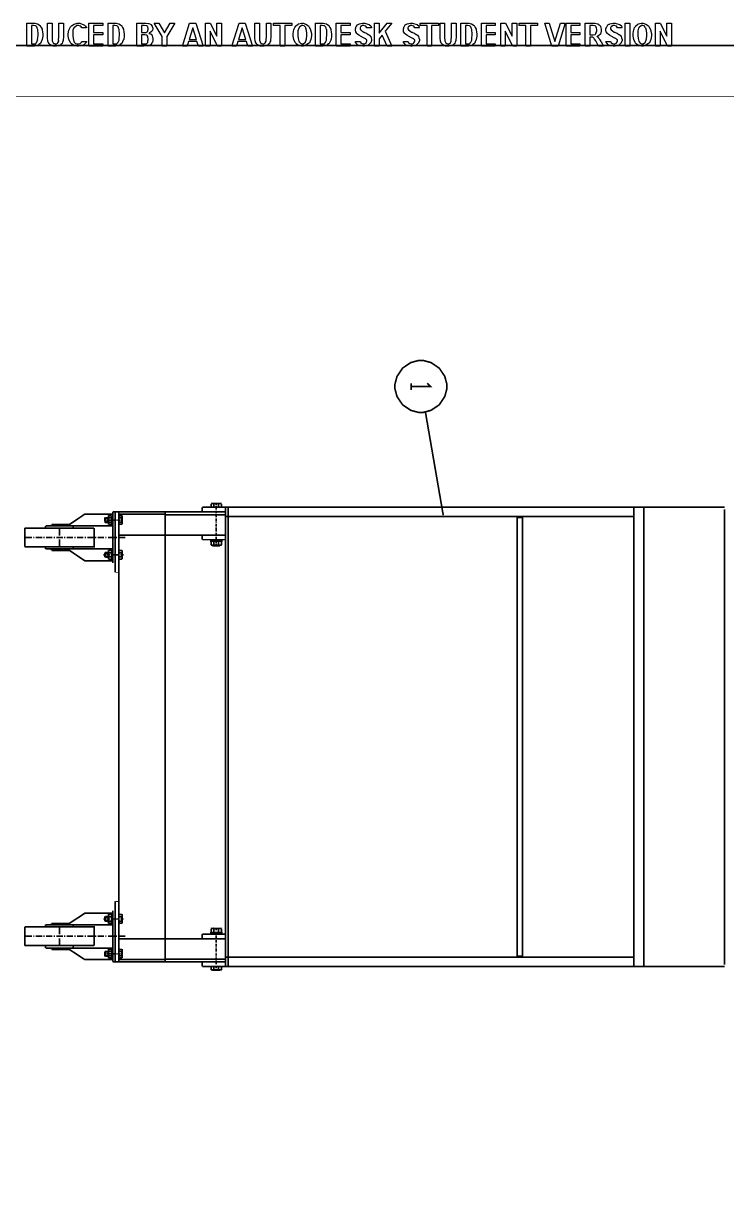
# Model space of a CAD drawing. Extents: x 0 to 11.7, y 0 to 16.5.
# Drawn here: x 4.02 to 8.3, y 9.45 to 16.54 of the extents above; entities that cross this region are included whole.
import ezdxf

# ---------------------------------------------------------------- set-up
doc = ezdxf.new("R2010")
doc.units = 0
doc.layers.get('0').update_dxf_attribs({"linetype": 'CONTINUOUS'})

msp = doc.modelspace()

# ---------------------------------------------------------------- linework, layer by layer
at = {"color": 0}
for points in [[(4.0422, 16.5356), (4.085, 16.5356), (4.0905, 16.5356), (4.1059, 16.5333), (4.1071, 16.5329), (4.108, 16.5325), (4.1233, 16.5217), (4.1245, 16.5201), (4.1246, 16.5187), (4.1293, 16.5101), (4.1349, 16.4999), (4.1355, 16.4975), (4.1354, 16.4962), (4.1372, 16.484), (4.1394, 16.4696), (4.1394, 16.4647), (4.1394, 16.4574), (4.1366, 16.4374), (4.136, 16.4353), (4.1344, 16.4331), (4.1248, 16.4124), (4.1234, 16.4107), (4.1214, 16.4107), (4.1148, 16.4061), (4.1088, 16.4003), (4.1071, 16.3997), (4.105, 16.4001), (4.0968, 16.3987), (4.0889, 16.3967), (4.0863, 16.3967), (4.0422, 16.3967), (4.0422, 16.5356)], [(4.07, 16.5217), (4.07, 16.4106), (4.0847, 16.4106), (4.0877, 16.4106), (4.0959, 16.4118), (4.0965, 16.4121), (4.0964, 16.4131), (4.0992, 16.4164), (4.1033, 16.4182), (4.1036, 16.419), (4.1036, 16.4203), (4.1084, 16.4335), (4.1088, 16.4353), (4.1084, 16.4375), (4.1096, 16.449), (4.1117, 16.4618), (4.1117, 16.4661), (4.1117, 16.4735), (4.11, 16.494), (4.1097, 16.4958), (4.1085, 16.4983), (4.1059, 16.5067), (4.1047, 16.5111), (4.1041, 16.5121), (4.103, 16.5137), (4.0993, 16.5182), (4.0959, 16.5199), (4.0949, 16.5201), (4.0934, 16.5206), (4.0825, 16.5217), (4.0789, 16.5217), (4.07, 16.5217)], [(4.1682, 16.5356), (4.196, 16.5356), (4.196, 16.4554), (4.196, 16.4493), (4.1968, 16.4317), (4.1969, 16.4307), (4.1971, 16.4299), (4.2025, 16.4169), (4.2034, 16.416), (4.2037, 16.4158), (4.2086, 16.4129), (4.2153, 16.4106), (4.2175, 16.4106), (4.2209, 16.4106), (4.2304, 16.4149), (4.2312, 16.4157), (4.2313, 16.4174), (4.2365, 16.4274), (4.2366, 16.4286), (4.2357, 16.4307), (4.2358, 16.4399), (4.2377, 16.4503), (4.2377, 16.4538), (4.2377, 16.5356), (4.2655, 16.5356), (4.2655, 16.4638), (4.2655, 16.455), (4.2638, 16.4307), (4.2635, 16.429), (4.2622, 16.4281), (4.2592, 16.4208), (4.2571, 16.4131), (4.2561, 16.4118), (4.2549, 16.4117), (4.2492, 16.4072), (4.2431, 16.4015), (4.2416, 16.4008), (4.2398, 16.401), (4.2237, 16.3967), (4.2184, 16.3967), (4.2142, 16.3967), (4.2019, 16.3978), (4.1932, 16.4004), (4.1917, 16.4013), (4.1894, 16.4028), (4.1825, 16.4076), (4.1784, 16.4117), (4.1776, 16.4129), (4.176, 16.415), (4.1721, 16.4218), (4.171, 16.4268), (4.1706, 16.4281), (4.17, 16.431), (4.1686, 16.4439), (4.1682, 16.4579), (4.1682, 16.4626), (4.1682, 16.5356)], [(4.3776, 16.4244), (4.4054, 16.4244), (4.4045, 16.4221), (4.3886, 16.4046), (4.3863, 16.4033), (4.3834, 16.4029), (4.37, 16.3993), (4.3568, 16.3967), (4.3524, 16.3967), (4.3466, 16.3967), (4.3289, 16.4013), (4.3133, 16.4118), (4.3105, 16.4149), (4.3077, 16.4188), (4.2981, 16.4378), (4.2943, 16.4582), (4.2943, 16.465), (4.2943, 16.4725), (4.2984, 16.4949), (4.3081, 16.5139), (4.3108, 16.5168), (4.3133, 16.5204), (4.3295, 16.5315), (4.348, 16.5356), (4.3542, 16.5356), (4.3637, 16.5356), (4.3899, 16.5271), (4.3924, 16.5253), (4.3938, 16.5251), (4.3998, 16.5192), (4.4047, 16.5097), (4.4054, 16.5078), (4.3776, 16.5078), (4.3773, 16.5089), (4.3698, 16.5174), (4.3687, 16.5179), (4.3672, 16.5189), (4.356, 16.5217), (4.3522, 16.5217), (4.3467, 16.5217), (4.3317, 16.5108), (4.3303, 16.5086), (4.3282, 16.5076), (4.3231, 16.4935), (4.3221, 16.4737), (4.3221, 16.4672), (4.3221, 16.4611), (4.3241, 16.4426), (4.3288, 16.4257), (4.3301, 16.4236), (4.3308, 16.4215), (4.3385, 16.4139), (4.3481, 16.4106), (4.3514, 16.4106), (4.3554, 16.4106), (4.3665, 16.4132), (4.3676, 16.4138), (4.3685, 16.4153), (4.3771, 16.4232), (4.3776, 16.4244)], [(4.4203, 16.3967), (4.4203, 16.5356), (4.5036, 16.5356), (4.5036, 16.5217), (4.4481, 16.5217), (4.4481, 16.48), (4.5036, 16.48), (4.5036, 16.4661), (4.4481, 16.4661), (4.4481, 16.4106), (4.5036, 16.4106), (4.5036, 16.3967), (4.4203, 16.3967)], [(4.5367, 16.5356), (4.5795, 16.5356), (4.585, 16.5356), (4.6004, 16.5333), (4.6016, 16.5329), (4.6025, 16.5325), (4.6178, 16.5217), (4.619, 16.5201), (4.6191, 16.5187), (4.6239, 16.5101), (4.6294, 16.4999), (4.63, 16.4975), (4.6299, 16.4962), (4.6317, 16.484), (4.634, 16.4696), (4.634, 16.4647), (4.634, 16.4574), (4.6311, 16.4374), (4.6305, 16.4353), (4.6289, 16.4331), (4.6193, 16.4124), (4.6179, 16.4107), (4.6159, 16.4107), (4.6093, 16.4061), (4.6033, 16.4003), (4.6016, 16.3997), (4.5996, 16.4001), (4.5914, 16.3987), (4.5834, 16.3967), (4.5808, 16.3967), (4.5367, 16.3967), (4.5367, 16.5356)], [(4.5645, 16.5217), (4.5645, 16.4106), (4.5793, 16.4106), (4.5822, 16.4106), (4.5904, 16.4118), (4.591, 16.4121), (4.5909, 16.4131), (4.5937, 16.4164), (4.5978, 16.4182), (4.5981, 16.419), (4.5981, 16.4203), (4.6029, 16.4335), (4.6033, 16.4353), (4.6029, 16.4375), (4.6041, 16.449), (4.6062, 16.4618), (4.6062, 16.4661), (4.6062, 16.4735), (4.6045, 16.494), (4.6042, 16.4958), (4.603, 16.4983), (4.6004, 16.5067), (4.5992, 16.5111), (4.5986, 16.5121), (4.5975, 16.5137), (4.5938, 16.5182), (4.5904, 16.5199), (4.5895, 16.5201), (4.5879, 16.5206), (4.577, 16.5217), (4.5734, 16.5217), (4.5645, 16.5217)], [(4.7113, 16.5356), (4.7605, 16.5356), (4.766, 16.5356), (4.7812, 16.5344), (4.7824, 16.5342), (4.7835, 16.5342), (4.7943, 16.5296), (4.7953, 16.5287), (4.7962, 16.5287), (4.804, 16.5189), (4.8046, 16.5178), (4.8044, 16.5169), (4.8085, 16.5062), (4.8085, 16.5025), (4.8085, 16.4983), (4.8029, 16.4869), (4.8018, 16.4856), (4.8001, 16.4851), (4.7859, 16.4747), (4.784, 16.4742), (4.7868, 16.474), (4.7983, 16.4696), (4.805, 16.4625), (4.8054, 16.4608), (4.8051, 16.4599), (4.8064, 16.4514), (4.8085, 16.4421), (4.8085, 16.439), (4.8085, 16.4369), (4.8076, 16.4308), (4.8054, 16.4211), (4.8048, 16.4194), (4.8033, 16.4183), (4.7957, 16.4054), (4.7946, 16.4044), (4.7936, 16.404), (4.7805, 16.3979), (4.779, 16.3978), (4.777, 16.3986), (4.7675, 16.3986), (4.7545, 16.3967), (4.7508, 16.3967), (4.7113, 16.3967), (4.7113, 16.5356)], [(4.739, 16.5217), (4.739, 16.48), (4.7531, 16.48), (4.7571, 16.48), (4.7683, 16.4806), (4.7688, 16.4807), (4.7696, 16.4819), (4.777, 16.4861), (4.7775, 16.4869), (4.7771, 16.4885), (4.7786, 16.494), (4.7807, 16.4993), (4.7807, 16.501), (4.7807, 16.5044), (4.7784, 16.5139), (4.7779, 16.5147), (4.7767, 16.516), (4.7732, 16.5197), (4.7707, 16.5208), (4.7699, 16.521), (4.7691, 16.5211), (4.7559, 16.5217), (4.7514, 16.5217), (4.739, 16.5217)], [(4.8651, 16.3967), (4.8651, 16.455), (4.8165, 16.5356), (4.8445, 16.5356), (4.8788, 16.4781), (4.9132, 16.5356), (4.9415, 16.5356), (4.8929, 16.4549), (4.8929, 16.3967), (4.8651, 16.3967)], [(5.1133, 16.3967), (5.0851, 16.3967), (5.0767, 16.4244), (5.0248, 16.4244), (5.0165, 16.3967), (4.9883, 16.3967), (5.032, 16.5356), (5.0697, 16.5356), (5.1133, 16.3967)], [(5.1283, 16.3967), (5.1283, 16.5356), (5.1569, 16.5356), (5.1977, 16.4568), (5.1977, 16.5356), (5.2255, 16.5356), (5.2255, 16.3967), (5.2014, 16.3967), (5.156, 16.4882), (5.156, 16.3967), (5.1283, 16.3967)], [(5.4139, 16.3967), (5.3857, 16.3967), (5.3772, 16.4244), (5.3254, 16.4244), (5.3171, 16.3967), (5.2889, 16.3967), (5.3325, 16.5356), (5.3703, 16.5356), (5.4139, 16.3967)], [(5.4288, 16.5356), (5.4566, 16.5356), (5.4566, 16.4554), (5.4566, 16.4493), (5.4574, 16.4317), (5.4575, 16.4307), (5.4576, 16.4299), (5.4631, 16.4169), (5.464, 16.416), (5.4642, 16.4158), (5.4692, 16.4129), (5.4759, 16.4106), (5.4781, 16.4106), (5.4815, 16.4106), (5.491, 16.4149), (5.4917, 16.4157), (5.4919, 16.4174), (5.4971, 16.4274), (5.4972, 16.4286), (5.4963, 16.4307), (5.4964, 16.4399), (5.4983, 16.4503), (5.4983, 16.4538), (5.4983, 16.5356), (5.526, 16.5356), (5.526, 16.4638), (5.526, 16.455), (5.5244, 16.4307), (5.5241, 16.429), (5.5228, 16.4281), (5.5198, 16.4208), (5.5176, 16.4131), (5.5167, 16.4118), (5.5155, 16.4117), (5.5098, 16.4072), (5.5037, 16.4015), (5.5022, 16.4008), (5.5004, 16.401), (5.4843, 16.3967), (5.4789, 16.3967), (5.4748, 16.3967), (5.4625, 16.3978), (5.4538, 16.4004), (5.4523, 16.4013), (5.45, 16.4028), (5.4431, 16.4076), (5.439, 16.4117), (5.4382, 16.4129), (5.4366, 16.415), (5.4327, 16.4218), (5.4315, 16.4268), (5.4312, 16.4281), (5.4306, 16.431), (5.4291, 16.4439), (5.4288, 16.4579), (5.4288, 16.4626), (5.4288, 16.5356)], [(5.5826, 16.3967), (5.5826, 16.5217), (5.541, 16.5217), (5.541, 16.5356), (5.6521, 16.5356), (5.6521, 16.5217), (5.6104, 16.5217), (5.6104, 16.3967), (5.5826, 16.3967)], [(5.6615, 16.4653), (5.6615, 16.4739), (5.6658, 16.4975), (5.6667, 16.4997), (5.6669, 16.5021), (5.6707, 16.5104), (5.6763, 16.5167), (5.6774, 16.5179), (5.6783, 16.5196), (5.691, 16.5297), (5.6923, 16.5303), (5.6939, 16.5317), (5.7111, 16.5356), (5.7168, 16.5356), (5.7222, 16.5356), (5.738, 16.531), (5.7549, 16.5201), (5.7574, 16.5171), (5.759, 16.5144), (5.7672, 16.4957), (5.7726, 16.4733), (5.7726, 16.4658), (5.7726, 16.4586), (5.7688, 16.4369), (5.76, 16.4179), (5.7574, 16.4149), (5.7539, 16.4126), (5.7383, 16.4024), (5.7225, 16.3967), (5.7173, 16.3967), (5.7115, 16.3967), (5.6943, 16.4013), (5.679, 16.4118), (5.6765, 16.4149), (5.6739, 16.4188), (5.6651, 16.4378), (5.6615, 16.4583), (5.6615, 16.4653)], [(5.6893, 16.4662), (5.6893, 16.4607), (5.6913, 16.4439), (5.6958, 16.4271), (5.6971, 16.4246), (5.6978, 16.4235), (5.7051, 16.4158), (5.7141, 16.4106), (5.7171, 16.4106), (5.7221, 16.4106), (5.7357, 16.4221), (5.737, 16.4244), (5.7378, 16.4268), (5.7421, 16.4421), (5.7448, 16.4606), (5.7448, 16.4668), (5.7448, 16.4732), (5.7429, 16.4925), (5.7386, 16.5057), (5.7373, 16.5079), (5.7355, 16.5114), (5.7276, 16.52), (5.7197, 16.5217), (5.7171, 16.5217), (5.712, 16.5217), (5.6982, 16.5101), (5.6969, 16.5078), (5.695, 16.5054), (5.6903, 16.4906), (5.6893, 16.4724), (5.6893, 16.4662)], [(5.7974, 16.5356), (5.8401, 16.5356), (5.8457, 16.5356), (5.861, 16.5333), (5.8623, 16.5329), (5.8632, 16.5325), (5.8784, 16.5217), (5.8796, 16.5201), (5.8798, 16.5187), (5.8845, 16.5101), (5.8901, 16.4999), (5.8907, 16.4975), (5.8905, 16.4962), (5.8924, 16.484), (5.8946, 16.4696), (5.8946, 16.4647), (5.8946, 16.4574), (5.8917, 16.4374), (5.8911, 16.4353), (5.8895, 16.4331), (5.8799, 16.4124), (5.8785, 16.4107), (5.8766, 16.4107), (5.87, 16.4061), (5.864, 16.4003), (5.8623, 16.3997), (5.8602, 16.4001), (5.852, 16.3987), (5.8441, 16.3967), (5.8414, 16.3967), (5.7974, 16.3967), (5.7974, 16.5356)], [(5.8251, 16.5217), (5.8251, 16.4106), (5.8399, 16.4106), (5.8428, 16.4106), (5.8511, 16.4118), (5.8516, 16.4121), (5.8515, 16.4131), (5.8543, 16.4164), (5.8585, 16.4182), (5.8588, 16.419), (5.8587, 16.4203), (5.8636, 16.4335), (5.864, 16.4353), (5.8636, 16.4375), (5.8647, 16.449), (5.8668, 16.4618), (5.8668, 16.4661), (5.8668, 16.4735), (5.8652, 16.494), (5.8649, 16.4958), (5.8636, 16.4983), (5.861, 16.5067), (5.8599, 16.5111), (5.8592, 16.5121), (5.8582, 16.5137), (5.8544, 16.5182), (5.8511, 16.5199), (5.8501, 16.5201), (5.8485, 16.5206), (5.8377, 16.5217), (5.834, 16.5217), (5.8251, 16.5217)], [(5.9234, 16.3967), (5.9234, 16.5356), (6.0067, 16.5356), (6.0067, 16.5217), (5.9512, 16.5217), (5.9512, 16.48), (6.0067, 16.48), (6.0067, 16.4661), (5.9512, 16.4661), (5.9512, 16.4106), (6.0067, 16.4106), (6.0067, 16.3967), (5.9234, 16.3967)], [(6.0398, 16.4244), (6.0676, 16.4244), (6.0679, 16.4232), (6.0739, 16.4144), (6.0748, 16.4138), (6.0751, 16.4142), (6.0803, 16.4126), (6.0872, 16.4106), (6.0895, 16.4106), (6.0932, 16.4106), (6.1035, 16.4151), (6.1043, 16.416), (6.1044, 16.4176), (6.1069, 16.4231), (6.1093, 16.4275), (6.1093, 16.429), (6.1093, 16.431), (6.1071, 16.4365), (6.1067, 16.4369), (6.1054, 16.4378), (6.0991, 16.4425), (6.098, 16.4429), (6.0971, 16.4442), (6.081, 16.4517), (6.0784, 16.4529), (6.0743, 16.4556), (6.0604, 16.4636), (6.0522, 16.4689), (6.0509, 16.4703), (6.0481, 16.4729), (6.0412, 16.4839), (6.0398, 16.4942), (6.0398, 16.4975), (6.0398, 16.5024), (6.0445, 16.5154), (6.0455, 16.5168), (6.046, 16.5189), (6.0516, 16.5256), (6.0598, 16.53), (6.0615, 16.5307), (6.0627, 16.5319), (6.0723, 16.535), (6.0834, 16.5356), (6.0871, 16.5356), (6.0964, 16.5356), (6.122, 16.5293), (6.124, 16.5279), (6.126, 16.5274), (6.1334, 16.5201), (6.1369, 16.5099), (6.137, 16.5078), (6.1093, 16.5078), (6.1091, 16.509), (6.1036, 16.5179), (6.1028, 16.5183), (6.1014, 16.5192), (6.091, 16.5217), (6.0876, 16.5217), (6.0835, 16.5217), (6.0723, 16.5168), (6.0713, 16.5158), (6.0704, 16.5157), (6.0676, 16.5079), (6.0676, 16.5054), (6.0676, 16.5029), (6.0705, 16.4961), (6.0711, 16.4954), (6.0716, 16.4956), (6.0784, 16.4908), (6.0903, 16.4828), (6.0932, 16.4813), (6.0952, 16.4808), (6.107, 16.475), (6.1177, 16.4685), (6.119, 16.4676), (6.1196, 16.4679), (6.1254, 16.4638), (6.1315, 16.4564), (6.1323, 16.455), (6.1323, 16.4546), (6.1347, 16.4475), (6.137, 16.4383), (6.137, 16.4353), (6.137, 16.4303), (6.1322, 16.4167), (6.1312, 16.4151), (6.1296, 16.4143), (6.1169, 16.4019), (6.1151, 16.4013), (6.1129, 16.4013), (6.0951, 16.3967), (6.0891, 16.3967), (6.0839, 16.3967), (6.0682, 16.3983), (6.0564, 16.4025), (6.0544, 16.4036), (6.0523, 16.4054), (6.0403, 16.4221), (6.0398, 16.4244)], [(6.1562, 16.3967), (6.1562, 16.5356), (6.184, 16.5356), (6.184, 16.4765), (6.232, 16.5356), (6.2604, 16.5356), (6.2211, 16.4871), (6.2604, 16.3967), (6.2322, 16.3967), (6.2027, 16.4643), (6.184, 16.4414), (6.184, 16.3967), (6.1562, 16.3967)], [(6.3308, 16.4244), (6.3586, 16.4244), (6.3589, 16.4232), (6.3649, 16.4144), (6.3657, 16.4138), (6.366, 16.4142), (6.3712, 16.4126), (6.3782, 16.4106), (6.3805, 16.4106), (6.3842, 16.4106), (6.3944, 16.4151), (6.3952, 16.416), (6.3953, 16.4176), (6.3979, 16.4231), (6.4002, 16.4275), (6.4002, 16.429), (6.4002, 16.431), (6.3981, 16.4365), (6.3976, 16.4369), (6.3963, 16.4378), (6.39, 16.4425), (6.3889, 16.4429), (6.388, 16.4442), (6.372, 16.4517), (6.3694, 16.4529), (6.3653, 16.4556), (6.3514, 16.4636), (6.3432, 16.4689), (6.3418, 16.4703), (6.3391, 16.4729), (6.3322, 16.4839), (6.3308, 16.4942), (6.3308, 16.4975), (6.3308, 16.5024), (6.3355, 16.5154), (6.3364, 16.5168), (6.3369, 16.5189), (6.3426, 16.5256), (6.3507, 16.53), (6.3525, 16.5307), (6.3536, 16.5319), (6.3632, 16.535), (6.3744, 16.5356), (6.3781, 16.5356), (6.3873, 16.5356), (6.4129, 16.5293), (6.415, 16.5279), (6.417, 16.5274), (6.4243, 16.5201), (6.4279, 16.5099), (6.428, 16.5078), (6.4002, 16.5078), (6.4, 16.509), (6.3946, 16.5179), (6.3937, 16.5183), (6.3923, 16.5192), (6.382, 16.5217), (6.3785, 16.5217), (6.3745, 16.5217), (6.3632, 16.5168), (6.3623, 16.5158), (6.3613, 16.5157), (6.3586, 16.5079), (6.3586, 16.5054), (6.3586, 16.5029), (6.3615, 16.4961), (6.362, 16.4954), (6.3625, 16.4956), (6.3694, 16.4908), (6.3812, 16.4828), (6.3842, 16.4813), (6.3861, 16.4808), (6.3979, 16.475), (6.4086, 16.4685), (6.41, 16.4676), (6.4106, 16.4679), (6.4164, 16.4638), (6.4225, 16.4564), (6.4232, 16.455), (6.4233, 16.4546), (6.4257, 16.4475), (6.428, 16.4383), (6.428, 16.4353), (6.428, 16.4303), (6.4231, 16.4167), (6.4222, 16.4151), (6.4206, 16.4143), (6.4078, 16.4019), (6.4061, 16.4013), (6.4039, 16.4013), (6.386, 16.3967), (6.38, 16.3967), (6.3748, 16.3967), (6.3591, 16.3983), (6.3474, 16.4025), (6.3453, 16.4036), (6.3433, 16.4054), (6.3312, 16.4221), (6.3308, 16.4244)], [(6.475, 16.3967), (6.475, 16.5217), (6.4333, 16.5217), (6.4333, 16.5356), (6.5444, 16.5356), (6.5444, 16.5217), (6.5028, 16.5217), (6.5028, 16.3967), (6.475, 16.3967)], [(6.5539, 16.5356), (6.5816, 16.5356), (6.5816, 16.4554), (6.5816, 16.4493), (6.5824, 16.4317), (6.5825, 16.4307), (6.5827, 16.4299), (6.5882, 16.4169), (6.589, 16.416), (6.5893, 16.4158), (6.5942, 16.4129), (6.6009, 16.4106), (6.6031, 16.4106), (6.6066, 16.4106), (6.616, 16.4149), (6.6168, 16.4157), (6.617, 16.4174), (6.6221, 16.4274), (6.6222, 16.4286), (6.6214, 16.4307), (6.6215, 16.4399), (6.6233, 16.4503), (6.6233, 16.4538), (6.6233, 16.5356), (6.6511, 16.5356), (6.6511, 16.4638), (6.6511, 16.455), (6.6495, 16.4307), (6.6491, 16.429), (6.6479, 16.4281), (6.6448, 16.4208), (6.6427, 16.4131), (6.6418, 16.4118), (6.6405, 16.4117), (6.6349, 16.4072), (6.6288, 16.4015), (6.6272, 16.4008), (6.6254, 16.401), (6.6094, 16.3967), (6.604, 16.3967), (6.5999, 16.3967), (6.5875, 16.3978), (6.5788, 16.4004), (6.5773, 16.4013), (6.575, 16.4028), (6.5681, 16.4076), (6.5641, 16.4117), (6.5632, 16.4129), (6.5616, 16.415), (6.5577, 16.4218), (6.5566, 16.4268), (6.5563, 16.4281), (6.5557, 16.431), (6.5542, 16.4439), (6.5539, 16.4579), (6.5539, 16.4626), (6.5539, 16.5356)], [(6.6799, 16.5356), (6.7226, 16.5356), (6.7282, 16.5356), (6.7435, 16.5333), (6.7448, 16.5329), (6.7457, 16.5325), (6.761, 16.5217), (6.7622, 16.5201), (6.7623, 16.5187), (6.767, 16.5101), (6.7726, 16.4999), (6.7732, 16.4975), (6.7731, 16.4962), (6.7749, 16.484), (6.7771, 16.4696), (6.7771, 16.4647), (6.7771, 16.4574), (6.7743, 16.4374), (6.7736, 16.4353), (6.7721, 16.4331), (6.7625, 16.4124), (6.7611, 16.4107), (6.7591, 16.4107), (6.7525, 16.4061), (6.7465, 16.4003), (6.7448, 16.3997), (6.7427, 16.4001), (6.7345, 16.3987), (6.7266, 16.3967), (6.724, 16.3967), (6.6799, 16.3967), (6.6799, 16.5356)], [(6.7077, 16.5217), (6.7077, 16.4106), (6.7224, 16.4106), (6.7254, 16.4106), (6.7336, 16.4118), (6.7341, 16.4121), (6.7341, 16.4131), (6.7369, 16.4164), (6.741, 16.4182), (6.7413, 16.419), (6.7413, 16.4203), (6.7461, 16.4335), (6.7465, 16.4353), (6.7461, 16.4375), (6.7473, 16.449), (6.7493, 16.4618), (6.7493, 16.4661), (6.7493, 16.4735), (6.7477, 16.494), (6.7474, 16.4958), (6.7462, 16.4983), (6.7435, 16.5067), (6.7424, 16.5111), (6.7417, 16.5121), (6.7407, 16.5137), (6.737, 16.5182), (6.7336, 16.5199), (6.7326, 16.5201), (6.7311, 16.5206), (6.7202, 16.5217), (6.7166, 16.5217), (6.7077, 16.5217)], [(6.8059, 16.3967), (6.8059, 16.5356), (6.8893, 16.5356), (6.8893, 16.5217), (6.8337, 16.5217), (6.8337, 16.48), (6.8893, 16.48), (6.8893, 16.4661), (6.8337, 16.4661), (6.8337, 16.4106), (6.8893, 16.4106), (6.8893, 16.3967), (6.8059, 16.3967)], [(6.9224, 16.3967), (6.9224, 16.5356), (6.951, 16.5356), (6.9918, 16.4568), (6.9918, 16.5356), (7.0196, 16.5356), (7.0196, 16.3967), (6.9955, 16.3967), (6.9501, 16.4882), (6.9501, 16.3967), (6.9224, 16.3967)], [(7.0762, 16.3967), (7.0762, 16.5217), (7.0345, 16.5217), (7.0345, 16.5356), (7.1456, 16.5356), (7.1456, 16.5217), (7.1039, 16.5217), (7.1039, 16.3967), (7.0762, 16.3967)], [(7.2326, 16.3967), (7.1897, 16.5356), (7.2177, 16.5356), (7.2522, 16.4244), (7.2865, 16.5356), (7.3147, 16.5356), (7.2719, 16.3967), (7.2326, 16.3967)], [(7.32, 16.3967), (7.32, 16.5356), (7.4033, 16.5356), (7.4033, 16.5217), (7.3478, 16.5217), (7.3478, 16.48), (7.4033, 16.48), (7.4033, 16.4661), (7.3478, 16.4661), (7.3478, 16.4106), (7.4033, 16.4106), (7.4033, 16.3967), (7.32, 16.3967)], [(7.4364, 16.3967), (7.4364, 16.5356), (7.487, 16.5356), (7.4939, 16.5356), (7.5131, 16.5322), (7.5145, 16.5317), (7.5153, 16.5313), (7.5213, 16.5267), (7.5276, 16.5194), (7.5284, 16.5178), (7.5286, 16.5164), (7.5336, 16.5001), (7.5336, 16.4947), (7.5336, 16.4881), (7.5282, 16.4696), (7.5271, 16.4678), (7.5254, 16.4671), (7.5181, 16.4607), (7.5098, 16.4549), (7.5076, 16.4543), (7.5087, 16.4546), (7.5141, 16.4506), (7.519, 16.4443), (7.5198, 16.4433), (7.5206, 16.4431), (7.5256, 16.4363), (7.5316, 16.4249), (7.533, 16.4222), (7.5475, 16.3967), (7.5161, 16.3967), (7.5028, 16.4257), (7.5004, 16.4293), (7.4932, 16.4399), (7.49, 16.4444), (7.4894, 16.445), (7.4881, 16.4461), (7.4844, 16.4494), (7.4826, 16.4504), (7.482, 16.4507), (7.481, 16.4511), (7.4723, 16.4522), (7.4694, 16.4522), (7.4642, 16.4522), (7.4642, 16.3967), (7.4364, 16.3967)], [(7.4642, 16.4661), (7.4794, 16.4661), (7.4841, 16.4661), (7.4974, 16.4682), (7.498, 16.4688), (7.4981, 16.47), (7.5005, 16.4739), (7.5034, 16.4769), (7.5037, 16.4781), (7.5031, 16.4793), (7.5059, 16.4907), (7.5059, 16.4946), (7.5059, 16.4975), (7.5052, 16.5062), (7.5035, 16.5113), (7.503, 16.5124), (7.5019, 16.514), (7.4985, 16.519), (7.4962, 16.5207), (7.4954, 16.521), (7.4947, 16.5211), (7.4839, 16.5217), (7.4802, 16.5217), (7.4642, 16.5217), (7.4642, 16.4661)], [(7.5624, 16.4244), (7.5902, 16.4244), (7.5906, 16.4232), (7.5965, 16.4144), (7.5974, 16.4138), (7.5977, 16.4142), (7.6029, 16.4126), (7.6099, 16.4106), (7.6121, 16.4106), (7.6158, 16.4106), (7.6261, 16.4151), (7.6269, 16.416), (7.627, 16.4176), (7.6296, 16.4231), (7.6319, 16.4275), (7.6319, 16.429), (7.6319, 16.431), (7.6297, 16.4365), (7.6293, 16.4369), (7.628, 16.4378), (7.6217, 16.4425), (7.6206, 16.4429), (7.6197, 16.4442), (7.6036, 16.4517), (7.6011, 16.4529), (7.5969, 16.4556), (7.5831, 16.4636), (7.5749, 16.4689), (7.5735, 16.4703), (7.5708, 16.4729), (7.5639, 16.4839), (7.5624, 16.4942), (7.5624, 16.4975), (7.5624, 16.5024), (7.5672, 16.5154), (7.5681, 16.5168), (7.5686, 16.5189), (7.5742, 16.5256), (7.5824, 16.53), (7.5842, 16.5307), (7.5853, 16.5319), (7.5949, 16.535), (7.6061, 16.5356), (7.6098, 16.5356), (7.619, 16.5356), (7.6446, 16.5293), (7.6467, 16.5279), (7.6486, 16.5274), (7.656, 16.5201), (7.6596, 16.5099), (7.6597, 16.5078), (7.6319, 16.5078), (7.6317, 16.509), (7.6262, 16.5179), (7.6254, 16.5183), (7.624, 16.5192), (7.6137, 16.5217), (7.6102, 16.5217), (7.6061, 16.5217), (7.5949, 16.5168), (7.5939, 16.5158), (7.593, 16.5157), (7.5902, 16.5079), (7.5902, 16.5054), (7.5902, 16.5029), (7.5931, 16.4961), (7.5937, 16.4954), (7.5942, 16.4956), (7.6011, 16.4908), (7.6129, 16.4828), (7.6158, 16.4813), (7.6178, 16.4808), (7.6296, 16.475), (7.6403, 16.4685), (7.6417, 16.4676), (7.6422, 16.4679), (7.648, 16.4638), (7.6541, 16.4564), (7.6549, 16.455), (7.6549, 16.4546), (7.6573, 16.4475), (7.6597, 16.4383), (7.6597, 16.4353), (7.6597, 16.4303), (7.6548, 16.4167), (7.6538, 16.4151), (7.6522, 16.4143), (7.6395, 16.4019), (7.6377, 16.4013), (7.6355, 16.4013), (7.6177, 16.3967), (7.6117, 16.3967), (7.6065, 16.3967), (7.5908, 16.3983), (7.579, 16.4025), (7.577, 16.4036), (7.5749, 16.4054), (7.5629, 16.4221), (7.5624, 16.4244)], [(7.6789, 16.3967), (7.6789, 16.5356), (7.7066, 16.5356), (7.7066, 16.3967), (7.6789, 16.3967)], [(7.7274, 16.4653), (7.7274, 16.4739), (7.7317, 16.4975), (7.7326, 16.4997), (7.7328, 16.5021), (7.7365, 16.5104), (7.7421, 16.5167), (7.7432, 16.5179), (7.7442, 16.5196), (7.7568, 16.5297), (7.7582, 16.5303), (7.7597, 16.5317), (7.777, 16.5356), (7.7827, 16.5356), (7.788, 16.5356), (7.8039, 16.531), (7.8208, 16.5201), (7.8233, 16.5171), (7.8248, 16.5144), (7.8331, 16.4957), (7.8385, 16.4733), (7.8385, 16.4658), (7.8385, 16.4586), (7.8347, 16.4369), (7.8258, 16.4179), (7.8233, 16.4149), (7.8198, 16.4126), (7.8042, 16.4024), (7.7884, 16.3967), (7.7832, 16.3967), (7.7774, 16.3967), (7.7601, 16.4013), (7.7449, 16.4118), (7.7424, 16.4149), (7.7398, 16.4188), (7.731, 16.4378), (7.7274, 16.4583), (7.7274, 16.4653)], [(7.7552, 16.4662), (7.7552, 16.4607), (7.7571, 16.4439), (7.7617, 16.4271), (7.763, 16.4246), (7.7637, 16.4235), (7.771, 16.4158), (7.7799, 16.4106), (7.7829, 16.4106), (7.7879, 16.4106), (7.8016, 16.4221), (7.8029, 16.4244), (7.8037, 16.4268), (7.808, 16.4421), (7.8107, 16.4606), (7.8107, 16.4668), (7.8107, 16.4732), (7.8088, 16.4925), (7.8044, 16.5057), (7.8031, 16.5079), (7.8014, 16.5114), (7.7935, 16.52), (7.7856, 16.5217), (7.7829, 16.5217), (7.7779, 16.5217), (7.7641, 16.5101), (7.7627, 16.5078), (7.7608, 16.5054), (7.7561, 16.4906), (7.7552, 16.4724), (7.7552, 16.4662)], [(7.8632, 16.3967), (7.8632, 16.5356), (7.8919, 16.5356), (7.9327, 16.4568), (7.9327, 16.5356), (7.9604, 16.5356), (7.9604, 16.3967), (7.9364, 16.3967), (7.891, 16.4882), (7.891, 16.3967), (7.8632, 16.3967)], [(4.739, 16.4661), (4.739, 16.4106), (4.7573, 16.4106), (4.7606, 16.4106), (4.7703, 16.4117), (4.7707, 16.4118), (4.7711, 16.4132), (4.7775, 16.419), (4.7779, 16.4201), (4.7775, 16.4215), (4.7786, 16.4283), (4.7807, 16.4353), (4.7807, 16.4376), (4.7807, 16.4417), (4.7789, 16.4524), (4.7785, 16.4535), (4.7775, 16.4553), (4.7744, 16.4608), (4.7729, 16.4626), (4.7722, 16.4631), (4.7711, 16.4638), (4.759, 16.4661), (4.7549, 16.4661), (4.739, 16.4661)], [(5.073, 16.4383), (5.0508, 16.5078), (5.0289, 16.4383), (5.073, 16.4383)], [(5.3735, 16.4383), (5.3514, 16.5078), (5.3295, 16.4383), (5.3735, 16.4383)]]:
    msp.add_lwpolyline(points, close=True, dxfattribs=at)
for points, const_width in [([(11.5517, 0.0483), (11.5517, 16.4), (0.1833, 16.4), (0.1833, 0.0483), (11.5517, 0.0483)], 0.01), ([(0.4916, 16.0917), (11.2433, 16.0917), (11.2433, 2.7066), (0.4916, 2.7066), (0.4916, 16.0917)], 0.005), ([(6.4375, 14.1717), (6.4528, 14.1717), (6.4988, 14.184), (6.5489, 14.2178), (6.5826, 14.2679), (6.595, 14.3139), (6.595, 14.3292), (6.595, 14.3444), (6.5826, 14.3904), (6.5489, 14.4406), (6.4988, 14.4743), (6.4528, 14.4867), (6.4375, 14.4867), (6.4222, 14.4867), (6.3762, 14.4743), (6.3262, 14.4406), (6.2924, 14.3904), (6.28, 14.3444), (6.28, 14.3292), (6.28, 14.3139), (6.2924, 14.2679), (6.3262, 14.2178), (6.3762, 14.184), (6.4222, 14.1717), (6.4375, 14.1717)], 0.01)]:
    msp.add_lwpolyline(points, close=True, dxfattribs=dict(at, const_width=const_width))
at = {"color": 6}
for points, const_width in [([(6.4767, 14.3483), (6.4967, 14.3283), (6.3783, 14.3283)], 0.01), ([(6.3783, 14.3483), (6.3783, 14.3083)], 0.01), ([(4.565, 13.5533), (4.395, 13.5533), (4.2884, 13.4817)], 0.01), ([(4.565, 13.5667), (4.565, 13.2567)], 0.01), ([(4.565, 13.5667), (4.565, 13.2567)], 0.01), ([(4.6017, 13.5667), (4.565, 13.5667)], 0.01), ([(4.58, 13.5667), (4.58, 13.2)], 0.01), ([(4.6017, 13.5667), (4.6017, 13.2)], 0.01), ([(5.25, 13.595), (5.1083, 13.595)], 0.01), ([(5.25, 13.595), (5.25, 13.5667), (5.1083, 13.5667)], 0.01), ([(5.1083, 13.595), (5.1083, 13.5667)], 0.01), ([(7.7917, 13.595), (5.25, 13.595)], 0.01), ([(5.25, 10.805), (5.25, 13.595)], 0.01), ([(7.7317, 13.5384), (5.25, 13.5384)], 0.01), ([(5.2667, 10.805), (5.2667, 13.595)], 0.01), ([(6.0566, 13.595), (5.76, 13.595)], 0.01), ([(7.0217, 10.8666), (7.0217, 13.5333)], 0.01), ([(7.055, 13.5333), (7.0217, 13.5333)], 0.01), ([(7.055, 10.8666), (7.055, 13.5333)], 0.01), ([(7.7317, 10.805), (7.7317, 13.595)], 0.01), ([(7.7917, 10.805), (7.7917, 13.595)], 0.01), ([(4.4517, 13.4683), (4.03, 13.4683)], 0.01), ([(4.4517, 13.4683), (4.4517, 13.355), (4.03, 13.355)], 0.01), ([(4.03, 13.355), (4.03, 13.4683)], 0.01), ([(4.565, 13.4817), (4.1567, 13.4817)], 0.01), ([(4.1567, 13.4683), (4.1567, 13.4817)], 0.01), ([(4.1934, 13.4817), (4.1934, 13.49)], 0.01), ([(4.3017, 13.49), (4.1934, 13.49)], 0.01), ([(4.325, 13.4683), (4.325, 13.4817)], 0.01), ([(5.25, 13.425), (5.1083, 13.425)], 0.01), ([(5.1083, 13.425), (5.1083, 13.3983)], 0.01), ([(5.25, 13.3983), (5.1083, 13.3983)], 0.01), ([(5.1767, 13.425), (5.1767, 13.43)], 0.01), ([(5.21, 13.425), (5.21, 13.43)], 0.01), ([(5.25, 13.425), (5.25, 13.3983)], 0.01), ([(4.1567, 13.355), (4.1567, 13.3417)], 0.01), ([(4.565, 13.3417), (4.1567, 13.3417)], 0.01), ([(4.1934, 13.3417), (4.1934, 13.3333)], 0.01), ([(4.3017, 13.3333), (4.1934, 13.3333)], 0.01), ([(4.565, 13.27), (4.395, 13.27), (4.2884, 13.3417)], 0.01), ([(4.325, 13.355), (4.325, 13.3417)], 0.01), ([(5.1767, 13.36), (5.1733, 13.36)], 0.01), ([(4.6017, 13.2), (4.58, 13.2)], 0.005), ([(4.58, 10.8333), (4.58, 11.2)], 0.01), ([(4.6017, 11.2), (4.58, 11.2)], 0.005), ([(4.6017, 10.8333), (4.6017, 11.2)], 0.01), ([(4.565, 11.1283), (4.395, 11.1283), (4.2884, 11.0583)], 0.01), ([(4.565, 10.8333), (4.565, 11.1433)], 0.01), ([(4.565, 10.8333), (4.565, 11.1433)], 0.01), ([(4.565, 11.0583), (4.1567, 11.0583)], 0.01), ([(4.1567, 11.045), (4.1567, 11.0583)], 0.01), ([(4.3017, 11.0667), (4.1934, 11.0667)], 0.01), ([(4.1934, 11.0583), (4.1934, 11.0667)], 0.01), ([(4.325, 11.045), (4.325, 11.0583)], 0.01), ([(4.4517, 10.9316), (4.4517, 11.045), (4.03, 11.045)], 0.01), ([(4.03, 11.045), (4.03, 10.9316)], 0.01), ([(5.25, 11.0017), (5.1083, 11.0017)], 0.01), ([(5.1083, 10.9733), (5.1083, 11.0017)], 0.01), ([(5.1767, 11.04), (5.1733, 11.04)], 0.01), ([(5.25, 10.9733), (5.25, 11.0017)], 0.01), ([(4.4517, 10.9316), (4.03, 10.9316)], 0.01), ([(4.1567, 10.9316), (4.1567, 10.9167)], 0.01), ([(4.565, 10.9167), (4.1567, 10.9167)], 0.01), ([(4.1934, 10.9167), (4.1934, 10.9083)], 0.01), ([(4.565, 10.8467), (4.395, 10.8467), (4.2884, 10.9167)], 0.01), ([(4.325, 10.9316), (4.325, 10.9167)], 0.01), ([(5.25, 10.9733), (5.1083, 10.9733)], 0.01), ([(5.1767, 10.9733), (5.1767, 10.97)], 0.01), ([(5.21, 10.9733), (5.21, 10.97)], 0.01), ([(4.3017, 10.9083), (4.1934, 10.9083)], 0.01), ([(7.7317, 10.8617), (5.25, 10.8617)], 0.01), ([(7.055, 10.8666), (7.0217, 10.8666)], 0.01), ([(4.6017, 10.8333), (4.565, 10.8333)], 0.01), ([(5.25, 10.805), (5.25, 10.8333), (5.1083, 10.8333)], 0.01), ([(5.1083, 10.805), (5.1083, 10.8333)], 0.01), ([(5.25, 10.805), (5.1083, 10.805)], 0.01), ([(7.7917, 10.805), (5.25, 10.805)], 0.01)]:
    msp.add_lwpolyline(points, dxfattribs=dict(at, const_width=const_width))
at = {"color": 0, "const_width": 0.01}
for points in [[(6.465, 14.1733), (6.5733, 13.5467)], [(5.1789, 13.6171), (5.1777, 13.6181), (5.164, 13.6181), (5.1628, 13.6171)], [(5.1634, 13.595), (5.1634, 13.615)], [(5.17, 13.6183), (5.2167, 13.6183)], [(5.1783, 13.595), (5.1783, 13.615)], [(5.2097, 13.6172), (5.2072, 13.6182), (5.1811, 13.6182), (5.1787, 13.6172)], [(5.1934, 13.6183), (5.1934, 13.6133), (5.1934, 13.6117), (5.1934, 13.6083)], [(5.1934, 13.605), (5.1934, 13.6017)], [(5.2083, 13.595), (5.2083, 13.615)], [(5.2255, 13.6171), (5.2244, 13.6181), (5.2107, 13.6181), (5.2095, 13.6171)], [(5.225, 13.595), (5.225, 13.615)], [(4.5167, 13.5067), (4.5167, 13.5283), (4.52, 13.5317)], [(4.52, 13.5317), (4.5367, 13.5317)], [(4.52, 13.5033), (4.52, 13.5317)], [(4.5367, 13.4983), (4.5367, 13.5367)], [(4.5391, 13.5443), (4.5383, 13.5433), (4.5383, 13.5317), (4.5391, 13.5307)], [(4.5384, 13.5433), (4.5566, 13.5433)], [(4.5593, 13.5307), (4.5601, 13.5317), (4.5601, 13.5433), (4.5593, 13.5443)], [(4.565, 13.4883), (4.56, 13.4883), (4.56, 13.5467)], [(4.56, 13.5467), (4.565, 13.5467)], [(4.56, 13.4983), (4.56, 13.5367)], [(4.8834, 13.5667), (4.6017, 13.5667), (4.6017, 10.8333), (4.8834, 10.8333), (4.8834, 13.5667), (4.8834, 13.425), (5.25, 13.425)], [(4.6017, 13.5667), (4.8834, 13.5667), (4.8834, 13.425)], [(4.8834, 13.5533), (4.6017, 13.5533)], [(4.6017, 13.5433), (4.62, 13.5433)], [(4.621, 13.5307), (4.6218, 13.5317), (4.6218, 13.5433), (4.621, 13.5443)], [(4.6217, 13.4983), (4.6217, 13.5367)], [(4.8834, 13.5667), (5.25, 13.5667), (5.25, 13.425), (4.8834, 13.425)], [(4.8834, 13.55), (5.25, 13.55)], [(5.1934, 13.5983), (5.1934, 13.595), (5.1934, 13.5933), (5.1934, 13.5883), (5.1934, 13.5866), (5.1934, 13.5833)], [(5.1934, 13.58), (5.1934, 13.5767)], [(5.1934, 13.5733), (5.1934, 13.57), (5.1934, 13.5684), (5.1934, 13.5633), (5.1934, 13.5617), (5.1934, 13.5583)], [(5.1934, 13.555), (5.1934, 13.5517)], [(5.1934, 13.5483), (5.1934, 13.545), (5.1934, 13.5433), (5.1934, 13.5384), (5.1934, 13.5367), (5.1934, 13.5333)], [(5.25, 13.595), (5.25, 13.425)], [(7.7917, 13.595), (8.2833, 13.595)], [(8.2833, 13.5817), (8.2833, 10.8167)], [(4.2416, 13.4233), (4.2416, 13.4683)], [(4.5167, 13.5283), (4.5367, 13.5283)], [(4.5283, 13.5167), (4.5233, 13.5167), (4.5217, 13.5167), (4.5167, 13.5167)], [(4.5167, 13.5067), (4.52, 13.5033), (4.5367, 13.5033)], [(4.5167, 13.5067), (4.5367, 13.5067)], [(4.5333, 13.5167), (4.53, 13.5167)], [(4.54, 13.5167), (4.5367, 13.5167)], [(4.5391, 13.5059), (4.5383, 13.5049), (4.5383, 13.4934), (4.5391, 13.4924)], [(4.5384, 13.53), (4.5566, 13.53)], [(4.5384, 13.505), (4.5566, 13.505)], [(4.5384, 13.4916), (4.5566, 13.4916)], [(4.5406, 13.5303), (4.5399, 13.5282), (4.5399, 13.5068), (4.5406, 13.5047)], [(4.5583, 13.5167), (4.555, 13.5167), (4.5533, 13.5167), (4.5483, 13.5167), (4.5466, 13.5167), (4.5417, 13.5167)], [(4.5578, 13.5047), (4.5585, 13.5068), (4.5585, 13.5282), (4.5578, 13.5303)], [(4.5593, 13.4924), (4.5601, 13.4934), (4.5601, 13.5049), (4.5593, 13.5059)], [(4.565, 13.5167), (4.5617, 13.5167)], [(4.5833, 13.5167), (4.58, 13.5167), (4.5784, 13.5167), (4.5733, 13.5167), (4.5717, 13.5167), (4.5667, 13.5167)], [(4.59, 13.5167), (4.5866, 13.5167)], [(4.6083, 13.5167), (4.605, 13.5167), (4.6033, 13.5167), (4.5983, 13.5167), (4.5967, 13.5167), (4.5933, 13.5167)], [(4.6017, 13.53), (4.62, 13.53)], [(4.6017, 13.505), (4.62, 13.505)], [(4.6017, 13.4916), (4.62, 13.4916)], [(4.615, 13.5167), (4.6117, 13.5167)], [(4.6217, 13.5167), (4.6183, 13.5167)], [(4.6194, 13.5047), (4.6202, 13.5068), (4.6202, 13.5282), (4.6194, 13.5303)], [(4.621, 13.4924), (4.6218, 13.4934), (4.6218, 13.5049), (4.621, 13.5059)], [(5.1934, 13.53), (5.1934, 13.5267)], [(5.1934, 13.5233), (5.1934, 13.52), (5.1934, 13.5183), (5.1934, 13.5133), (5.1934, 13.5117), (5.1934, 13.5067)], [(5.1934, 13.505), (5.1934, 13.5017)], [(5.1934, 13.4983), (5.1934, 13.495)], [(5.1934, 13.4933), (5.1934, 13.4883), (5.1934, 13.4867), (5.1934, 13.4817), (5.1934, 13.48), (5.1934, 13.4767)], [(5.1934, 13.4733), (5.1934, 13.47)], [(5.1934, 13.4683), (5.1934, 13.4633), (5.1934, 13.4616), (5.1934, 13.4567), (5.1934, 13.455), (5.1934, 13.4517)], [(4.0733, 13.4117), (4.03, 13.4117)], [(4.0883, 13.4117), (4.0816, 13.4117)], [(4.1367, 13.4117), (4.0967, 13.4117)], [(4.1517, 13.4117), (4.1433, 13.4117)], [(4.1983, 13.4117), (4.16, 13.4117)], [(4.2133, 13.4117), (4.2066, 13.4117)], [(4.2617, 13.4117), (4.2217, 13.4117)], [(4.2416, 13.4083), (4.2416, 13.415)], [(4.2416, 13.355), (4.2416, 13.4)], [(4.2767, 13.4117), (4.2683, 13.4117)], [(4.3233, 13.4117), (4.285, 13.4117)], [(4.34, 13.4117), (4.3316, 13.4117)], [(4.3867, 13.4117), (4.3467, 13.4117)], [(4.4017, 13.4117), (4.395, 13.4117)], [(4.4483, 13.4117), (4.41, 13.4117)], [(4.465, 13.4117), (4.4566, 13.4117)], [(4.5117, 13.4117), (4.4733, 13.4117)], [(4.5267, 13.4117), (4.52, 13.4117)], [(4.575, 13.4117), (4.535, 13.4117)], [(4.59, 13.4117), (4.5816, 13.4117)], [(4.6417, 13.4117), (4.5983, 13.4117)], [(4.8834, 13.425), (4.6017, 13.425)], [(5.16, 13.3983), (5.16, 13.39), (5.2283, 13.39), (5.2283, 13.3983)], [(5.1789, 13.3888), (5.1777, 13.3898), (5.164, 13.3898), (5.1628, 13.3888)], [(5.2167, 13.39), (5.17, 13.39)], [(5.2097, 13.3888), (5.2072, 13.3898), (5.1811, 13.3898), (5.1787, 13.3888)], [(5.1934, 13.4483), (5.1934, 13.445)], [(5.1934, 13.4417), (5.1934, 13.4383), (5.1934, 13.4367), (5.1934, 13.4316), (5.1934, 13.43), (5.1934, 13.4267)], [(5.1934, 13.4233), (5.1934, 13.42)], [(5.1934, 13.4167), (5.1934, 13.4134), (5.1934, 13.4117), (5.1934, 13.4067), (5.1934, 13.405), (5.1934, 13.4017)], [(5.1934, 13.3983), (5.1934, 13.395)], [(5.1934, 13.3917), (5.1934, 13.3883), (5.1934, 13.3867), (5.1934, 13.3817), (5.1934, 13.38), (5.1934, 13.3767)], [(5.2255, 13.3888), (5.2244, 13.3898), (5.2107, 13.3898), (5.2095, 13.3888)], [(4.5167, 13.3167), (4.52, 13.32), (4.5367, 13.32)], [(4.52, 13.32), (4.52, 13.2917)], [(4.5367, 13.325), (4.5367, 13.2867)], [(4.5391, 13.3326), (4.5383, 13.3316), (4.5383, 13.3201), (4.5391, 13.3191)], [(4.5384, 13.3317), (4.5566, 13.3317)], [(4.5384, 13.3184), (4.5566, 13.3184)], [(4.5406, 13.3203), (4.5399, 13.3182), (4.5399, 13.2968), (4.5406, 13.2948)], [(4.5578, 13.2948), (4.5585, 13.2968), (4.5585, 13.3182), (4.5578, 13.3203)], [(4.5593, 13.3191), (4.5601, 13.3201), (4.5601, 13.3316), (4.5593, 13.3326)], [(4.565, 13.335), (4.56, 13.335), (4.56, 13.2767), (4.565, 13.2767)], [(4.56, 13.325), (4.56, 13.2867)], [(4.6017, 13.3317), (4.62, 13.3317)], [(4.6017, 13.3184), (4.62, 13.3184)], [(4.6194, 13.2948), (4.6202, 13.2968), (4.6202, 13.3182), (4.6194, 13.3203)], [(4.621, 13.3191), (4.6218, 13.3201), (4.6218, 13.3316), (4.621, 13.3326)], [(4.6217, 13.325), (4.6217, 13.2867)], [(5.1628, 13.3663), (5.164, 13.3653), (5.1777, 13.3653), (5.1789, 13.3663)], [(5.1634, 13.365), (5.1634, 13.3883)], [(5.2167, 13.3617), (5.17, 13.3617)], [(5.1767, 13.36), (5.1767, 13.3617)], [(5.1783, 13.365), (5.1783, 13.3883)], [(5.1787, 13.3662), (5.1811, 13.3652), (5.2072, 13.3652), (5.2097, 13.3662)], [(5.18, 13.36), (5.18, 13.3617)], [(5.1934, 13.3733), (5.1934, 13.37)], [(5.1934, 13.3666), (5.1934, 13.3617)], [(5.2066, 13.36), (5.2066, 13.3617)], [(5.2083, 13.365), (5.2083, 13.3883)], [(5.2095, 13.3663), (5.2107, 13.3653), (5.2244, 13.3653), (5.2255, 13.3663)], [(5.21, 13.36), (5.21, 13.3617)], [(5.225, 13.365), (5.225, 13.3883)], [(4.525, 13.3066), (4.5217, 13.3066), (4.52, 13.3066), (4.515, 13.3066), (4.5133, 13.3066), (4.5084, 13.3066)], [(4.5167, 13.3167), (4.5167, 13.295), (4.52, 13.2917)], [(4.5167, 13.3167), (4.5367, 13.3167)], [(4.5167, 13.295), (4.5367, 13.295)], [(4.52, 13.2917), (4.5367, 13.2917)], [(4.5317, 13.3066), (4.5283, 13.3066)], [(4.55, 13.3066), (4.5466, 13.3066), (4.545, 13.3066), (4.54, 13.3066), (4.5384, 13.3066), (4.535, 13.3066)], [(4.5391, 13.2943), (4.5383, 13.2933), (4.5383, 13.2817), (4.5391, 13.2807)], [(4.5384, 13.2933), (4.5566, 13.2933)], [(4.5384, 13.28), (4.5566, 13.28)], [(4.5566, 13.3066), (4.5533, 13.3066)], [(4.5593, 13.2807), (4.5601, 13.2817), (4.5601, 13.2933), (4.5593, 13.2943)], [(4.575, 13.3066), (4.5717, 13.3066), (4.57, 13.3066), (4.565, 13.3066), (4.5633, 13.3066), (4.56, 13.3066)], [(4.5816, 13.3066), (4.5784, 13.3066)], [(4.6017, 13.3066), (4.5967, 13.3066), (4.595, 13.3066), (4.59, 13.3066), (4.5883, 13.3066), (4.585, 13.3066)], [(4.6017, 13.2933), (4.62, 13.2933)], [(4.6017, 13.28), (4.62, 13.28)], [(4.6067, 13.3066), (4.6033, 13.3066)], [(4.6267, 13.3066), (4.6217, 13.3066), (4.62, 13.3066), (4.615, 13.3066), (4.6133, 13.3066), (4.61, 13.3066)], [(4.621, 13.2807), (4.6218, 13.2817), (4.6218, 13.2933), (4.621, 13.2943)], [(4.6334, 13.3066), (4.6283, 13.3066)], [(4.565, 11.0633), (4.56, 11.0633), (4.56, 11.1233), (4.565, 11.1233)], [(4.525, 11.0933), (4.5217, 11.0933), (4.52, 11.0933), (4.515, 11.0933), (4.5133, 11.0933), (4.5084, 11.0933)], [(4.5167, 11.0817), (4.5167, 11.105), (4.52, 11.1083)], [(4.5167, 11.105), (4.5367, 11.105)], [(4.5167, 11.0817), (4.52, 11.08), (4.5367, 11.08)], [(4.5167, 11.0817), (4.5367, 11.0817)], [(4.52, 11.1083), (4.5367, 11.1083)], [(4.52, 11.08), (4.52, 11.1083)], [(4.5317, 11.0933), (4.5283, 11.0933)], [(4.55, 11.0933), (4.5466, 11.0933), (4.545, 11.0933), (4.54, 11.0933), (4.5384, 11.0933), (4.535, 11.0933)], [(4.5367, 11.0733), (4.5367, 11.1133)], [(4.5391, 11.1209), (4.5383, 11.12), (4.5383, 11.1085), (4.5391, 11.1074)], [(4.5391, 11.0809), (4.5383, 11.08), (4.5383, 11.0684), (4.5391, 11.0674)], [(4.5384, 11.12), (4.5566, 11.12)], [(4.5384, 11.1067), (4.5566, 11.1067)], [(4.5384, 11.08), (4.5566, 11.08)], [(4.5384, 11.0684), (4.5566, 11.0684)], [(4.5406, 11.1069), (4.5399, 11.1049), (4.5399, 11.0834), (4.5406, 11.0814)], [(4.5566, 11.0933), (4.5533, 11.0933)], [(4.5578, 11.0814), (4.5585, 11.0834), (4.5585, 11.1049), (4.5578, 11.1069)], [(4.5593, 11.1074), (4.5601, 11.1084), (4.5601, 11.12), (4.5593, 11.1209)], [(4.5593, 11.0674), (4.5601, 11.0684), (4.5601, 11.08), (4.5593, 11.0809)], [(4.56, 11.0733), (4.56, 11.1133)], [(4.575, 11.0933), (4.5717, 11.0933), (4.57, 11.0933), (4.565, 11.0933), (4.5633, 11.0933), (4.56, 11.0933)], [(4.5816, 11.0933), (4.5784, 11.0933)], [(4.6017, 11.0933), (4.5967, 11.0933), (4.595, 11.0933), (4.59, 11.0933), (4.5883, 11.0933), (4.585, 11.0933)], [(4.6017, 11.12), (4.62, 11.12)], [(4.6017, 11.1067), (4.62, 11.1067)], [(4.6017, 11.08), (4.62, 11.08)], [(4.6017, 11.0684), (4.62, 11.0684)], [(4.6067, 11.0933), (4.6033, 11.0933)], [(4.6267, 11.0933), (4.6217, 11.0933), (4.62, 11.0933), (4.615, 11.0933), (4.6133, 11.0933), (4.61, 11.0933)], [(4.6194, 11.0814), (4.6202, 11.0834), (4.6202, 11.1049), (4.6194, 11.1069)], [(4.621, 11.1074), (4.6218, 11.1084), (4.6218, 11.12), (4.621, 11.1209)], [(4.621, 11.0674), (4.6218, 11.0684), (4.6218, 11.08), (4.621, 11.0809)], [(4.6217, 11.0733), (4.6217, 11.1133)], [(4.6334, 11.0933), (4.6283, 11.0933)], [(4.0733, 10.9883), (4.03, 10.9883)], [(4.0883, 10.9883), (4.0816, 10.9883)], [(4.1367, 10.9883), (4.0967, 10.9883)], [(4.1517, 10.9883), (4.1433, 10.9883)], [(4.1983, 10.9883), (4.16, 10.9883)], [(4.2133, 10.9883), (4.2066, 10.9883)], [(4.2617, 10.9883), (4.2217, 10.9883)], [(4.2416, 11.045), (4.2416, 11)], [(4.2416, 10.9916), (4.2416, 10.9833)], [(4.2767, 10.9883), (4.2683, 10.9883)], [(4.3233, 10.9883), (4.285, 10.9883)], [(4.34, 10.9883), (4.3316, 10.9883)], [(4.3867, 10.9883), (4.3467, 10.9883)], [(4.4017, 10.9883), (4.395, 10.9883)], [(4.4483, 10.9883), (4.41, 10.9883)], [(4.465, 10.9883), (4.4566, 10.9883)], [(4.5117, 10.9883), (4.4733, 10.9883)], [(4.5267, 10.9883), (4.52, 10.9883)], [(4.575, 10.9883), (4.535, 10.9883)], [(4.59, 10.9883), (4.5816, 10.9883)], [(4.6417, 10.9883), (4.5983, 10.9883)], [(5.16, 11.0017), (5.16, 11.0084), (5.2283, 11.0084), (5.2283, 11.0017)], [(5.1789, 11.0354), (5.1777, 11.0364), (5.164, 11.0364), (5.1628, 11.0354)], [(5.1628, 11.0129), (5.164, 11.0119), (5.1777, 11.0119), (5.1789, 11.0129)], [(5.1634, 11.035), (5.1634, 11.0117)], [(5.2167, 11.0367), (5.17, 11.0367)], [(5.2167, 11.0084), (5.17, 11.0084)], [(5.1767, 11.04), (5.1767, 11.0367)], [(5.1783, 11.035), (5.1783, 11.0117)], [(5.2097, 11.0355), (5.2072, 11.0365), (5.1811, 11.0365), (5.1787, 11.0355)], [(5.1787, 11.0128), (5.1811, 11.0119), (5.2072, 11.0119), (5.2097, 11.0128)], [(5.18, 11.04), (5.18, 11.0367)], [(5.1934, 11.0267), (5.1934, 11.03), (5.1934, 11.0317), (5.1934, 11.0367)], [(5.1934, 11.02), (5.1934, 11.0233)], [(5.1934, 11.0017), (5.1934, 11.005), (5.1934, 11.0067), (5.1934, 11.0117), (5.1934, 11.0133), (5.1934, 11.0167)], [(5.1934, 10.995), (5.1934, 10.9983)], [(5.1934, 10.9767), (5.1934, 10.98), (5.1934, 10.9817), (5.1934, 10.9867), (5.1934, 10.9883), (5.1934, 10.9916)], [(5.2066, 11.04), (5.2066, 11.0367)], [(5.2083, 11.035), (5.2083, 11.0117)], [(5.2255, 11.0354), (5.2244, 11.0364), (5.2107, 11.0364), (5.2095, 11.0354)], [(5.2095, 11.0129), (5.2107, 11.0119), (5.2244, 11.0119), (5.2255, 11.0129)], [(5.21, 11.04), (5.21, 11.0367)], [(5.225, 11.035), (5.225, 11.0117)], [(4.2416, 10.9767), (4.2416, 10.9316)], [(4.5391, 10.9093), (4.5383, 10.9083), (4.5383, 10.8967), (4.5391, 10.8957)], [(4.5593, 10.8957), (4.5601, 10.8967), (4.5601, 10.9083), (4.5593, 10.9093)], [(4.565, 10.9117), (4.56, 10.9117), (4.56, 10.8533)], [(4.8834, 10.9733), (4.6017, 10.9733)], [(4.621, 10.8957), (4.6218, 10.8967), (4.6218, 10.9083), (4.621, 10.9093)], [(4.8834, 10.8333), (5.25, 10.8333), (5.25, 10.9733), (4.8834, 10.9733)], [(4.8834, 10.8333), (4.8834, 10.9733), (5.25, 10.9733)], [(5.1934, 10.97), (5.1934, 10.9733)], [(5.1934, 10.95), (5.1934, 10.955), (5.1934, 10.9567), (5.1934, 10.9616), (5.1934, 10.9633), (5.1934, 10.9667)], [(5.1934, 10.945), (5.1934, 10.9483)], [(5.1934, 10.925), (5.1934, 10.93), (5.1934, 10.9316), (5.1934, 10.9367), (5.1934, 10.9383), (5.1934, 10.9417)], [(5.1934, 10.92), (5.1934, 10.9233)], [(5.1934, 10.9134), (5.1934, 10.9167)], [(5.1934, 10.895), (5.1934, 10.8983), (5.1934, 10.9), (5.1934, 10.905), (5.1934, 10.9067), (5.1934, 10.9117)], [(5.25, 10.805), (5.25, 10.9733)], [(4.5167, 10.8933), (4.52, 10.8967), (4.5367, 10.8967)], [(4.5167, 10.8933), (4.5167, 10.87), (4.52, 10.8683)], [(4.5167, 10.8933), (4.5367, 10.8933)], [(4.5283, 10.8817), (4.5233, 10.8817), (4.5217, 10.8817), (4.5167, 10.8817)], [(4.5167, 10.87), (4.5367, 10.87)], [(4.52, 10.8967), (4.52, 10.8683)], [(4.52, 10.8683), (4.5367, 10.8683)], [(4.5333, 10.8817), (4.53, 10.8817)], [(4.5367, 10.9017), (4.5367, 10.8633)], [(4.54, 10.8817), (4.5367, 10.8817)], [(4.5391, 10.8709), (4.5383, 10.87), (4.5383, 10.8584), (4.5391, 10.8574)], [(4.5384, 10.9083), (4.5566, 10.9083)], [(4.5384, 10.895), (4.5566, 10.895)], [(4.5384, 10.87), (4.5566, 10.87)], [(4.5384, 10.8567), (4.5566, 10.8567)], [(4.5406, 10.8952), (4.5399, 10.8932), (4.5399, 10.8718), (4.5406, 10.8697)], [(4.5583, 10.8817), (4.555, 10.8817), (4.5533, 10.8817), (4.5483, 10.8817), (4.5466, 10.8817), (4.5417, 10.8817)], [(4.5578, 10.8697), (4.5585, 10.8718), (4.5585, 10.8932), (4.5578, 10.8952)], [(4.5593, 10.8574), (4.5601, 10.8584), (4.5601, 10.87), (4.5593, 10.8709)], [(4.56, 10.9017), (4.56, 10.8633)], [(4.56, 10.8533), (4.565, 10.8533)], [(4.565, 10.8817), (4.5617, 10.8817)], [(4.5833, 10.8817), (4.58, 10.8817), (4.5784, 10.8817), (4.5733, 10.8817), (4.5717, 10.8817), (4.5667, 10.8817)], [(4.59, 10.8817), (4.5866, 10.8817)], [(4.6083, 10.8817), (4.605, 10.8817), (4.6033, 10.8817), (4.5983, 10.8817), (4.5967, 10.8817), (4.5933, 10.8817)], [(4.6017, 10.9083), (4.62, 10.9083)], [(4.6017, 10.895), (4.62, 10.895)], [(4.6017, 10.87), (4.62, 10.87)], [(4.6017, 10.8567), (4.62, 10.8567)], [(4.8834, 10.8467), (4.6017, 10.8467)], [(4.615, 10.8817), (4.6117, 10.8817)], [(4.6217, 10.8817), (4.6183, 10.8817)], [(4.6194, 10.8697), (4.6202, 10.8718), (4.6202, 10.8932), (4.6194, 10.8952)], [(4.621, 10.8574), (4.6218, 10.8584), (4.6218, 10.87), (4.621, 10.8709)], [(4.6217, 10.9017), (4.6217, 10.8633)], [(4.8834, 10.85), (5.25, 10.85)], [(5.1934, 10.8883), (5.1934, 10.8917)], [(5.1934, 10.87), (5.1934, 10.8733), (5.1934, 10.875), (5.1934, 10.88), (5.1934, 10.8817), (5.1934, 10.885)], [(5.1934, 10.8633), (5.1934, 10.8666)], [(5.1934, 10.845), (5.1934, 10.8483), (5.1934, 10.85), (5.1934, 10.855), (5.1934, 10.8567), (5.1934, 10.86)], [(5.1934, 10.8383), (5.1934, 10.8417)], [(5.1628, 10.7846), (5.164, 10.7836), (5.1777, 10.7836), (5.1789, 10.7846)], [(5.1634, 10.805), (5.1634, 10.7833)], [(5.17, 10.7817), (5.2167, 10.7817)], [(5.1783, 10.805), (5.1783, 10.7833)], [(5.1787, 10.7845), (5.1811, 10.7836), (5.2072, 10.7836), (5.2097, 10.7845)], [(5.1934, 10.82), (5.1934, 10.8233), (5.1934, 10.825), (5.1934, 10.83), (5.1934, 10.8317), (5.1934, 10.835)], [(5.1934, 10.8133), (5.1934, 10.8167)], [(5.1934, 10.795), (5.1934, 10.7983), (5.1934, 10.8), (5.1934, 10.805), (5.1934, 10.8066), (5.1934, 10.81)], [(5.1934, 10.7884), (5.1934, 10.7917)], [(5.1934, 10.78), (5.1934, 10.785)], [(5.2083, 10.805), (5.2083, 10.7833)], [(5.2095, 10.7846), (5.2107, 10.7836), (5.2244, 10.7836), (5.2255, 10.7846)], [(5.225, 10.805), (5.225, 10.7833)], [(7.7917, 10.805), (8.2833, 10.805)]]:
    msp.add_lwpolyline(points, dxfattribs=at)

doc.saveas('drawing.dxf')
